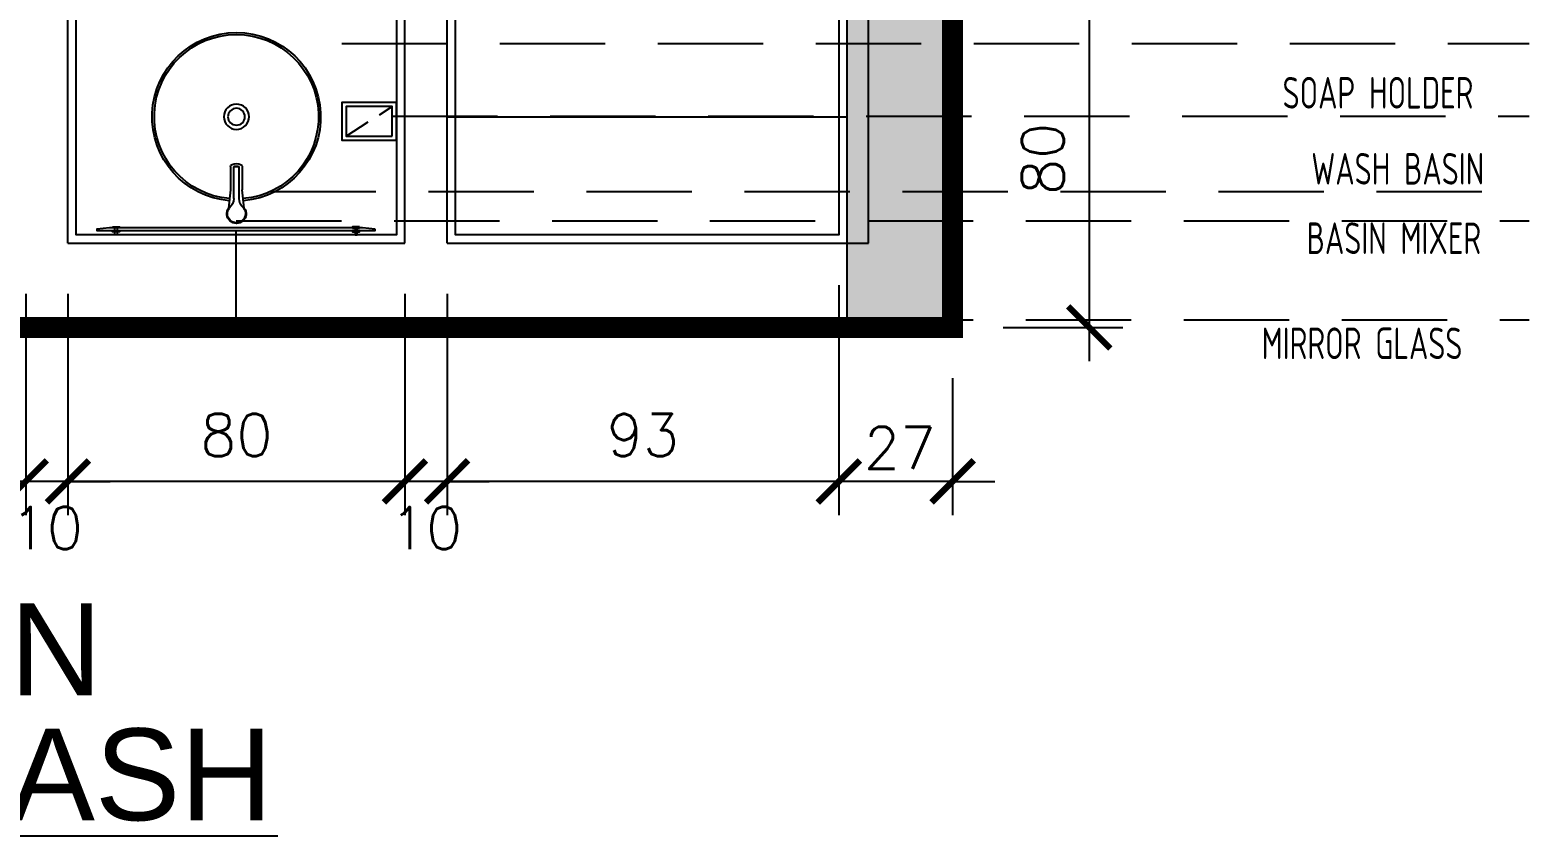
# Model space of a CAD drawing. Header units: centimetres. Extents: x -1797 to 2001, y -8788 to 1856.
# Drawn here: x -759.6 to -403.7, y 1320 to 1511.3 of the extents above; entities that cross this region are included whole.
import ezdxf
from ezdxf.xclip import XClip

# ---------------------------------------------------------------- set-up
doc = ezdxf.new("R2010")
doc.units = ezdxf.units.CM
doc.header["$LTSCALE"] = 100
doc.header["$MEASUREMENT"] = 0
doc.header["$XCLIPFRAME"] = 0
doc.header["$PDMODE"] = 35
for name, pattern in [('[01]-A-P4-PL0 (Grnd Flr 4-Bedrm)$0$[01]-A-P4-PL0 (Grnd Flr 4-Bedrm)$0$HIDDEN', [0.375, 0.25, -0.125]), ('HIDDEN', [0.375, 0.25, -0.125]), ('HIDDEN2', [0.1875, 0.125, -0.0625])]:
    doc.linetypes.add(name, pattern=pattern)
for name, color, linetype in [('A0-01 FLOOR PLANS$0$BATH FIXTURES', 85, 'Continuous'), ('A0-01 FLOOR PLANS$0$CABINET', 4, 'Continuous'), ('A0-01 FLOOR PLANS$0$WALL-01', 7, 'Continuous'), ('A0-01 FLOOR PLANS$0$WINDOW', 1, 'Continuous'), ('BATH FIXTURES', 85, 'Continuous'), ('DIM', 1, 'Continuous'), ('GRID$0$WOODEN DOOR', 1, 'Continuous'), ('HATCH-1', 252, 'Continuous'), ('HIDDEN -03', 8, 'HIDDEN'), ('ID_Flooring_01', 123, 'Continuous'), ('ID_Flooring_02', 127, 'Continuous'), ('TEXT', 3, 'Continuous'), ('Text-1', 3, 'Continuous'), ('WALL-03', 2, 'Continuous'), ('WALL-04', 1, 'Continuous'), ('XREF GF COL$0$COLUMN', 6, 'Continuous'), ('XREF GF COL$0$COLUMN HATCH', 201, 'Continuous')]:
    doc.layers.add(name, color=color, linetype=linetype)
doc.styles.add('22', font='romans.shx')
doc.styles.add('ART', font='arial.ttf')
doc.styles.add('HB25Small', font='ARCHSTYL.SHX', dxfattribs={"width": 0.8, "height": 2.5})
doc.styles.add('ISO', font='isocp2.shx', dxfattribs={"width": 0.8})
doc.dimstyles.new('100', dxfattribs={"dimtxt": 15, "dimasz": 10, "dimexe": 8, "dimexo": 12, "dimgap": 6, "dimtad": 1, "dimdec": 0, "dimzin": 0, "dimdsep": 46, "dimtxsty": '22', "dimblk": 'ARCHTICK', "dimcen": 30, "dimdle": 8, "dimclrd": 1, "dimclre": 1, "dimclrt": 2, "dimadec": 0, "dimazin": 0, "dimtfac": 1, "dimtdec": 0, "dimtmove": 2, "dimatfit": 3, "dimldrblk": 'OBLIQUE', "dimfxl": 100, "dimtolj": 1, "dimtzin": 0, "dimarcsym": 0})
doc.dimstyles.new('DIM DET', dxfattribs={"dimtxt": 0.05, "dimasz": 0.025, "dimexe": 0.025, "dimexo": 0.025, "dimgap": 0.025, "dimtad": 1, "dimzin": 0, "dimdsep": 46, "dimtxsty": 'ISO', "dimblk": 'ARCHTICK', "dimcen": 0.1, "dimdle": 0.025, "dimclrd": 15, "dimclre": 15, "dimclrt": 2, "dimadec": 0, "dimazin": 0, "dimtfac": 1, "dimtmove": 2, "dimatfit": 0, "dimldrblk": 'ARCHTICK', "dimfxl": 0.17, "dimtzin": 1, "dimarcsym": 0})

# ---------------------------------------------------------------- blocks, each defined once
blk = doc.blocks.new('XREF GF COL')
at = {"layer": 'XREF GF COL$0$COLUMN HATCH'}
blk.add_hatch(color=256, dxfattribs=at).paths.add_polyline_path([(-11694.69592813422, 1508.000000000029), (-11719.69592813422, 1508.000000000029), (-11719.69592813422, 1428.000000000029), (-11694.69592813422, 1428.000000000029)])
at = {"layer": 'XREF GF COL$0$COLUMN'}
blk.add_lwpolyline([(-11719.69592813422, 1508.000000000029), (-11694.69592813422, 1508.000000000029), (-11694.69592813422, 1428.000000000029), (-11719.69592813422, 1428.000000000029)], close=True, dxfattribs=at)
blk = doc.blocks.new('GRID')
at = {"layer": 'GRID$0$WOODEN DOOR'}
blk.add_line((-1392.088636083063, 1428.00000000003), (-1430.061767679699, 1428.00000000003), dxfattribs=at)
blk = doc.blocks.new('A0-01 FLOOR PLANS$0$Bath_WashBasin_D-40_01')
for p, q in [((-1.400000000001455, -7.95743741578076), (-1.875695655495292, -3.631076935400415)), ((-0.6500000000014552, -5.899999999999409), (-0.6500000000014552, -13.37462112513072)), ((0.6500000000014552, -5.899999999999409), (0.6499999999996362, -13.37462112513163)), ((1.875695747105055, -3.631076806308556), (1.399999999997817, -7.95743741577985)), ((-1.400000000001455, -13.50000000001114), (-1.400000000001455, -7.95743741578076)), ((1.400000000001455, -13.50000000001137), (1.399999999997817, -7.95743741577985)), ((0.6499999999996362, -13.37462112513163), (-0.6500000000014552, -13.37462112513072))]:
    blk.add_line(p, q)
for radius in [3, 2]:
    blk.add_circle((0, -25.29999999999995), radius)
for centre, radius, start, end in [((0, -2.299999999999955), 2.3, 324.638799914415, 215.3612040288909), ((-1.582957338541746e-07, -2.299999999999955), 2.15, 320.9724882482038, 219.0275117517658), ((0, -25.29999999999995), 20, 94.83111626822225, 85.1688835999918), ((0, -25.29999999999995), 19.5, 94.79409498001834, 85.20590491068913), ((-3.610917456431707, -5.890088038634531), 2.960934047014879, 359.8081974793789, 49.04726669728846), ((3.61091713984024, -5.890088038634531), 2.960934047014879, 130.9527333027286, 180.1918025206211), ((0, -12.54999999999995), 1.05, 231.7533801217575, 308.2466198783646)]:
    blk.add_arc(centre, radius, start, end)
blk.add_ellipse((-2.257191226817667e-06, -13.50000000004525), major_axis=(-1.399997742810228, 4.547473508864641e-11), ratio=0.5000008061070239, start_param=6.283185307179586, end_param=9.42477796076938)
blk = doc.blocks.new('A0-01 FLOOR PLANS')
at = {"layer": 'A0-01 FLOOR PLANS$0$CABINET', "linetype": 'Continuous'}
blk.add_line((-1504.999999999992, 1478.000000000005), (-1409.999999999992, 1478.000000000029), dxfattribs=at)
at = {"layer": 'A0-01 FLOOR PLANS$0$WALL-01'}
for p, q in [((-1595, 1448.000000000005), (-1595.000000000004, 1517.143793320151)), ((-1515, 1448.000000000005), (-1515, 1508.000000000005)), ((-1505, 1448.000000000005), (-1505, 1508.000000000005)), ((-1405, 1448.000000000005), (-1405, 1508.000000000005)), ((-1385, 1428.000000000005), (-1385, 1508.000000000005)), ((-1595, 1448.000000000006), (-1515, 1448.000000000006)), ((-1505, 1448.000000000006), (-1405, 1448.000000000005))]:
    blk.add_line(p, q, dxfattribs=at)
at = {"layer": 'A0-01 FLOOR PLANS$0$BATH FIXTURES', "xscale": -1, "rotation": 180}
blk.add_blockref('A0-01 FLOOR PLANS$0$Bath_WashBasin_D-40_01', (-1555, 1452.700000000006), dxfattribs=at)
at = {"layer": 'A0-01 FLOOR PLANS$0$WALL-01'}
blk.add_blockref('GRID', (0, 0), dxfattribs=at)
at = {"layer": 'A0-01 FLOOR PLANS$0$WINDOW'}
blk.add_blockref('XREF GF COL', (10309.69592813422, 0), dxfattribs=at)
blk = doc.blocks.new('_ARCHTICK')
at = {"color": 0, "linetype": 'ByBlock', "const_width": 0.15}
blk.add_lwpolyline([(-0.5, -0.5), (0.5, 0.5)], dxfattribs=at)
blk = doc.blocks.new('*D32')
at = {"layer": 'Defpoints', "color": 0, "transparency": 16777216}
for p in [(-540.5639506713417, 1520.686828866254), (-540.5639506713417, 1440.686828866254), (-508.1325007512658, 1440.686828866254)]:
    blk.add_point(p, dxfattribs=at)
at = {"layer": 'DIM', "color": 1, "lineweight": -2, "transparency": 16777216}
for p, q in [((-508.1325007512658, 1528.686828866254), (-508.1325007512658, 1432.686828866254)), ((-528.5639506713417, 1520.686828866254), (-500.1325007512658, 1520.686828866254)), ((-528.5639506713417, 1440.686828866254), (-500.1325007512658, 1440.686828866254))]:
    blk.add_line(p, q, dxfattribs=at)
at = {"layer": 'DIM', "color": 1, "lineweight": -2, "transparency": 16777216, "xscale": 10, "yscale": 10, "zscale": 10}
for p, rotation in [((-508.1325007512658, 1520.686828866254), 90), ((-508.1325007512658, 1440.686828866254), 270)]:
    blk.add_blockref('_ARCHTICK', p, dxfattribs=dict(at, rotation=rotation))
at = {"layer": 'DIM', "color": 2, "transparency": 16777216, "insert": (-519.1325007512652, 1480.686828866254), "char_height": 10, "attachment_point": 5, "rotation": 90, "style": '22'}
blk.add_mtext('\\A1;80', dxfattribs=at)
blk = doc.blocks.new('_OBLIQUE')
at = {"color": 0, "linetype": 'ByBlock'}
blk.add_line((-0.5, -0.5), (0.5, 0.5), dxfattribs=at)
blk = doc.blocks.new('*D33')
at = {"layer": 'Defpoints', "color": 0, "transparency": 16777216}
for p in [(-567.5639506713417, 1462.686828866231), (-540.5639506713414, 1440.68682886623), (-567.5639506713417, 1404.150545164126)]:
    blk.add_point(p, dxfattribs=at)
at = {"layer": 'DIM', "color": 1, "lineweight": -2, "transparency": 16777216}
for p, q in [((-567.5639506713417, 1450.686828866231), (-567.5639506713417, 1396.150545164126)), ((-540.5639506713414, 1428.68682886623), (-540.5639506713414, 1396.150545164126)), ((-567.5639506713417, 1404.150545164126), (-577.5639506713417, 1404.150545164126)), ((-540.5639506713414, 1404.150545164126), (-567.5639506713417, 1404.150545164126)), ((-540.5639506713414, 1404.150545164126), (-530.5639506713414, 1404.150545164126))]:
    blk.add_line(p, q, dxfattribs=at)
at = {"layer": 'DIM', "color": 1, "lineweight": -2, "transparency": 16777216, "xscale": 10, "yscale": 10, "zscale": 10}
blk.add_blockref('_ARCHTICK', (-567.5639506713417, 1404.150545164126), dxfattribs=at)
at = {"layer": 'DIM', "color": 1, "lineweight": -2, "transparency": 16777216, "xscale": 10, "yscale": 10, "zscale": 10, "rotation": 180}
blk.add_blockref('_ARCHTICK', (-540.5639506713414, 1404.150545164126), dxfattribs=at)
at = {"layer": 'DIM', "color": 2, "transparency": 16777216, "insert": (-553.0639506713414, 1412.095757312015), "char_height": 10, "attachment_point": 5, "style": '22'}
blk.add_mtext('\\A1;27', dxfattribs=at)
blk = doc.blocks.new('*D34')
at = {"layer": 'Defpoints', "color": 0, "transparency": 16777216}
for p in [(-567.5639506713417, 1462.686828866231), (-660.5639506713412, 1460.68682886623), (-660.5639506713412, 1404.150545164126)]:
    blk.add_point(p, dxfattribs=at)
at = {"layer": 'DIM', "color": 1, "lineweight": -2, "transparency": 16777216}
for p, q in [((-660.5639506713412, 1448.68682886623), (-660.5639506713412, 1396.150545164126)), ((-567.5639506713417, 1450.686828866231), (-567.5639506713417, 1396.150545164126)), ((-559.5639506713417, 1404.150545164126), (-668.5639506713412, 1404.150545164126))]:
    blk.add_line(p, q, dxfattribs=at)
at = {"layer": 'DIM', "color": 1, "lineweight": -2, "transparency": 16777216, "xscale": 10, "yscale": 10, "zscale": 10, "rotation": 180}
blk.add_blockref('_ARCHTICK', (-660.5639506713412, 1404.150545164126), dxfattribs=at)
at = {"layer": 'DIM', "color": 1, "lineweight": -2, "transparency": 16777216, "xscale": 10, "yscale": 10, "zscale": 10}
blk.add_blockref('_ARCHTICK', (-567.5639506713417, 1404.150545164126), dxfattribs=at)
at = {"layer": 'DIM', "color": 2, "transparency": 16777216, "insert": (-614.0639506713414, 1415.150545164126), "char_height": 10, "attachment_point": 5, "style": '22'}
blk.add_mtext('\\A1;93', dxfattribs=at)
blk = doc.blocks.new('*D35')
at = {"layer": 'Defpoints', "color": 0, "transparency": 16777216}
for p in [(-670.5639506713412, 1460.68682886623), (-660.5639506713412, 1460.68682886623), (-670.5639506713412, 1404.150545164126)]:
    blk.add_point(p, dxfattribs=at)
at = {"layer": 'DIM', "color": 1, "lineweight": -2, "transparency": 16777216}
for p, q in [((-670.5639506713412, 1448.68682886623), (-670.5639506713412, 1396.150545164126)), ((-660.5639506713412, 1448.68682886623), (-660.5639506713412, 1396.150545164126)), ((-670.5639506713412, 1404.150545164126), (-680.5639506713412, 1404.150545164126)), ((-660.5639506713412, 1404.150545164126), (-670.5639506713412, 1404.150545164126)), ((-660.5639506713412, 1404.150545164126), (-650.5639506713412, 1404.150545164126))]:
    blk.add_line(p, q, dxfattribs=at)
at = {"layer": 'DIM', "color": 1, "lineweight": -2, "transparency": 16777216, "xscale": 10, "yscale": 10, "zscale": 10}
blk.add_blockref('_ARCHTICK', (-670.5639506713412, 1404.150545164126), dxfattribs=at)
at = {"layer": 'DIM', "color": 1, "lineweight": -2, "transparency": 16777216, "xscale": 10, "yscale": 10, "zscale": 10, "rotation": 180}
blk.add_blockref('_ARCHTICK', (-660.5639506713412, 1404.150545164126), dxfattribs=at)
at = {"layer": 'DIM', "color": 2, "transparency": 16777216, "insert": (-665.5639506713412, 1393.081034061977), "char_height": 10, "attachment_point": 5, "style": '22'}
blk.add_mtext('\\A1;10', dxfattribs=at)
blk = doc.blocks.new('*D36')
at = {"layer": 'Defpoints', "color": 0, "transparency": 16777216}
for p in [(-750.5639506713412, 1460.68682886623), (-670.5639506713412, 1460.68682886623), (-750.5639506713412, 1404.150545164126)]:
    blk.add_point(p, dxfattribs=at)
at = {"layer": 'DIM', "color": 1, "lineweight": -2, "transparency": 16777216}
for p, q in [((-750.5639506713412, 1448.68682886623), (-750.5639506713412, 1396.150545164126)), ((-670.5639506713412, 1448.68682886623), (-670.5639506713412, 1396.150545164126)), ((-662.5639506713412, 1404.150545164126), (-758.5639506713412, 1404.150545164126))]:
    blk.add_line(p, q, dxfattribs=at)
at = {"layer": 'DIM', "color": 1, "lineweight": -2, "transparency": 16777216, "xscale": 10, "yscale": 10, "zscale": 10, "rotation": 180}
blk.add_blockref('_ARCHTICK', (-750.5639506713412, 1404.150545164126), dxfattribs=at)
at = {"layer": 'DIM', "color": 1, "lineweight": -2, "transparency": 16777216, "xscale": 10, "yscale": 10, "zscale": 10}
blk.add_blockref('_ARCHTICK', (-670.5639506713412, 1404.150545164126), dxfattribs=at)
at = {"layer": 'DIM', "color": 2, "transparency": 16777216, "insert": (-710.5639506713412, 1415.150545164126), "char_height": 10, "attachment_point": 5, "style": '22'}
blk.add_mtext('\\A1;80', dxfattribs=at)
blk = doc.blocks.new('*D37')
at = {"layer": 'Defpoints', "color": 0, "transparency": 16777216}
for p in [(-760.5639506713412, 1460.686828866231), (-750.5639506713412, 1460.68682886623), (-760.5639506713412, 1404.150545164126)]:
    blk.add_point(p, dxfattribs=at)
at = {"layer": 'DIM', "color": 1, "lineweight": -2, "transparency": 16777216}
for p, q in [((-760.5639506713412, 1448.686828866231), (-760.5639506713412, 1396.150545164126)), ((-750.5639506713412, 1448.68682886623), (-750.5639506713412, 1396.150545164126)), ((-760.5639506713412, 1404.150545164126), (-770.5639506713412, 1404.150545164126)), ((-750.5639506713412, 1404.150545164126), (-760.5639506713412, 1404.150545164126)), ((-750.5639506713412, 1404.150545164126), (-740.5639506713412, 1404.150545164126))]:
    blk.add_line(p, q, dxfattribs=at)
at = {"layer": 'DIM', "color": 1, "lineweight": -2, "transparency": 16777216, "xscale": 10, "yscale": 10, "zscale": 10}
blk.add_blockref('_ARCHTICK', (-760.5639506713412, 1404.150545164126), dxfattribs=at)
at = {"layer": 'DIM', "color": 1, "lineweight": -2, "transparency": 16777216, "xscale": 10, "yscale": 10, "zscale": 10, "rotation": 180}
blk.add_blockref('_ARCHTICK', (-750.5639506713412, 1404.150545164126), dxfattribs=at)
at = {"layer": 'DIM', "color": 2, "transparency": 16777216, "insert": (-755.5639506713412, 1393.081034061977), "char_height": 10, "attachment_point": 5, "style": '22'}
blk.add_mtext('\\A1;10', dxfattribs=at)
blk = doc.blocks.new('*D38')
at = {"layer": 'Defpoints', "color": 0, "transparency": 16777216}
for p in [(-910.5639506713412, 1460.68682886623), (-760.5639506713412, 1460.686828866231), (-910.5639506713412, 1404.150545164126)]:
    blk.add_point(p, dxfattribs=at)
at = {"layer": 'DIM', "color": 1, "lineweight": -2, "transparency": 16777216}
for p, q in [((-910.5639506713412, 1448.68682886623), (-910.5639506713412, 1396.150545164126)), ((-760.5639506713412, 1448.686828866231), (-760.5639506713412, 1396.150545164126)), ((-752.5639506713412, 1404.150545164126), (-918.5639506713412, 1404.150545164126))]:
    blk.add_line(p, q, dxfattribs=at)
at = {"layer": 'DIM', "color": 1, "lineweight": -2, "transparency": 16777216, "xscale": 10, "yscale": 10, "zscale": 10, "rotation": 180}
blk.add_blockref('_ARCHTICK', (-910.5639506713412, 1404.150545164126), dxfattribs=at)
at = {"layer": 'DIM', "color": 1, "lineweight": -2, "transparency": 16777216, "xscale": 10, "yscale": 10, "zscale": 10}
blk.add_blockref('_ARCHTICK', (-760.5639506713412, 1404.150545164126), dxfattribs=at)
at = {"layer": 'DIM', "color": 2, "transparency": 16777216, "insert": (-835.5639506713412, 1415.150545164126), "char_height": 10, "attachment_point": 5, "style": '22'}
blk.add_mtext('\\A1;150', dxfattribs=at)
blk = doc.blocks.new('[01]-A-P4-PL0 (Grnd Flr 4-Bedrm)$0$[01]-A-P4-PL0 (Grnd Flr 4-Bedrm)$0$Mirror Screw-flat-5')
at = {"layer": 'WALL-04'}
for points in [[(-2.531824019302633, -11.81000000024248), (-2.548570167536184, -11.81000000024248), (-2.548570167536184, -11.80700000024249), (-2.531824019302633, -11.80700000024249)], [(-2.531824019302633, -11.81899999525998), (-2.548570167536184, -11.81899999525998), (-2.548570167536184, -11.81599999525998), (-2.531824019302633, -11.81599999525998)]]:
    blk.add_lwpolyline(points, close=True, dxfattribs=at)
blk.add_lwpolyline([(-2.542697161694903, -11.80700000024249), (-2.542697161695017, -11.80000000019147), (-2.537697161695007, -11.80000000019147), (-2.537697161694922, -11.80700000024249)], dxfattribs=at)
at = {"layer": 'WALL-04', "linetype": '[01]-A-P4-PL0 (Grnd Flr 4-Bedrm)$0$[01]-A-P4-PL0 (Grnd Flr 4-Bedrm)$0$HIDDEN', "ltscale": 0.01}
blk.add_lwpolyline([(-2.537697161694922, -11.80700000024249), (-2.537697093419411, -11.81899999525998), (-2.542697093419406, -11.81899999525998), (-2.542697161694903, -11.80700000024249)], dxfattribs=at)
blk = doc.blocks.new('[01]-A-P4-PL0 (Grnd Flr 4-Bedrm)$0$[01]-A-P4-PL0 (Grnd Flr 4-Bedrm)$0$Mirror Screw-flat-6')
at = {"layer": 'WALL-04'}
for points in [[(2.531824019302626, -11.81000000024249), (2.548570167536177, -11.81000000024249), (2.548570167536177, -11.80700000024249), (2.531824019302626, -11.80700000024249)], [(2.531824019302626, -11.81899999525998), (2.548570167536177, -11.81899999525998), (2.548570167536177, -11.81599999525998), (2.531824019302626, -11.81599999525998)]]:
    blk.add_lwpolyline(points, close=True, dxfattribs=at)
at = {"layer": 'WALL-04', "linetype": '[01]-A-P4-PL0 (Grnd Flr 4-Bedrm)$0$[01]-A-P4-PL0 (Grnd Flr 4-Bedrm)$0$HIDDEN', "ltscale": 0.01}
blk.add_lwpolyline([(2.537697161694929, -11.80700000024249), (2.537697093419418, -11.81899999525998), (2.542697093419413, -11.81899999525998), (2.542697161694925, -11.80700000024249)], dxfattribs=at)
at = {"layer": 'WALL-04'}
blk.add_lwpolyline([(2.542697161694925, -11.80700000024249), (2.54269716169501, -11.80000000019148), (2.537697161695014, -11.80000000019148), (2.537697161694929, -11.80700000024249)], dxfattribs=at)

msp = doc.modelspace()

# ---------------------------------------------------------------- linework, layer by layer
at = {"layer": 'BATH FIXTURES', "linetype": 'ByBlock'}
for points in [[(-672.5677514453344, 1485.091726629693), (-672.5639506713412, 1494.091725776602), (-685.5223696217797, 1494.09719822805), (-685.5261703841313, 1485.097199034576)], [(-672.5677514453344, 1485.09172662981), (-672.5639506713412, 1494.091725776718), (-685.5223696217797, 1494.097198228167), (-685.5261703841313, 1485.097199034692)], [(-673.567329044912, 1486.092148775865), (-673.5643728873617, 1493.092148153741), (-684.5227920105606, 1493.096776035313), (-684.5257481681108, 1486.096776657436)], [(-673.567329044912, 1486.092148775981), (-673.5643728873617, 1493.092148153858), (-684.5227920105606, 1493.096776035429), (-684.5257481681108, 1486.096776657553)]]:
    msp.add_lwpolyline(points, close=True, dxfattribs=at)
at = {"layer": 'HATCH-1', "linetype": 'HIDDEN2', "ltscale": 0.5}
msp.add_line((-684.5257481681108, 1486.096776657553), (-673.5643728873617, 1493.092148153858), dxfattribs=at)
at = {"layer": 'HIDDEN -03'}
msp.add_line((-710.6530163467087, 1442.466207554511), (-710.6582543427417, 1463.686828720946), dxfattribs=at)
at = {"layer": 'HIDDEN -03', "color": 6, "linetype": 'HIDDEN', "const_width": 5}
msp.add_lwpolyline([(-540.5639506713414, 1660.686828866231), (-935.5639506713417, 1660.686828866231), (-935.5639506713417, 1440.68682886623), (-540.5639506713414, 1440.68682886623)], close=True, dxfattribs=at)
at = {"layer": 'ID_Flooring_01'}
msp.add_lwpolyline([(-565.563950671341, 1520.686828866253), (-567.563950671341, 1520.686828866253), (-567.5639506713417, 1462.686828866231), (-658.5639506713412, 1462.68682886623), (-658.5639506713408, 1522.68682886623), (-672.5639506713414, 1522.686828866231), (-672.5639506713412, 1462.686828866231), (-748.5639506713414, 1462.686828866231), (-748.5639506713478, 1524.830622186375)], dxfattribs=at)
at = {"layer": 'WALL-03'}
msp.add_line((-700.7021580255391, 1320.008944450749, 0.0001064268985570246), (-936.8116718551046, 1320.008944450751, 0.0001064268985570246), dxfattribs=at)
at = {"layer": 'WALL-04', "linetype": 'ByBlock'}
msp.add_lwpolyline([(-677.6582543643949, 1463.986828956385), (-680.6582543439058, 1464.286829191823), (-740.6582543415775, 1464.286828213934), (-743.6582543443715, 1463.986828490723), (-743.6582543443715, 1463.686828720946), (-677.6582543411118, 1463.686828720946)], close=True, dxfattribs=at)

# ---------------------------------------------------------------- block references
at = {"xscale": 100, "yscale": 100, "zscale": 100, "rotation": 180}
for name, p in [('[01]-A-P4-PL0 (Grnd Flr 4-Bedrm)$0$[01]-A-P4-PL0 (Grnd Flr 4-Bedrm)$0$Mirror Screw-flat-5', (-993.1779636907218, 282.6868287153579)), ('[01]-A-P4-PL0 (Grnd Flr 4-Bedrm)$0$[01]-A-P4-PL0 (Grnd Flr 4-Bedrm)$0$Mirror Screw-flat-6', (-428.1385450064031, 282.6868287153579))]:
    msp.add_blockref(name, p, dxfattribs=at)
at = {"layer": 'ID_Flooring_02'}
ref = msp.add_blockref('A0-01 FLOOR PLANS', (844.4360493286586, 12.68682886622446), dxfattribs=at)
XClip(ref).set_block_clipping_path([(-1780, 1428.000000000006), (-1385, 1648.000000000006)])

# ---------------------------------------------------------------- texts
at = {"layer": 'TEXT', "style": 'ART'}
for s, p in [('DETAIL PLAN ', (-936.6961673213996, 1353.419818060594, 9.083782101099637e-05)), ('TOILET & WASH', (-936.6961673213996, 1323.755116398355, 9.083782101099637e-05))]:
    msp.add_text(s, height=21.76213642177435, dxfattribs=at).set_placement(p)
at = {"layer": 'Text-1', "color": 3, "style": 'HB25Small', "width": 0.8}
for s, p in [('SOAP HOLDER', (-462.2434638670527, 1492.622375639025)), ('WASH BASIN ', (-455.4262799730523, 1474.585232026984)), ('BASIN MIXER', (-456.5496485327619, 1458.107487079683)), ('MIRROR GLASS', (-467.2166799252452, 1433.169437879689))]:
    msp.add_text(s, height=7.5, dxfattribs=at).set_placement(p)

# ---------------------------------------------------------------- dimensions: what is measured, and where the dimension line sits
at = {"layer": 'DIM'}
dim = msp.add_linear_dim(base=(-508.1325007512658, 1440.686828866254), p1=(-540.5639506713414, 1520.686828866254), p2=(-540.5639506713414, 1440.686828866254), angle=90, dimstyle='100', override={"dimtxt": 10}, dxfattribs=at)
dim.commit()
dim.dimension.update_dxf_attribs({"geometry": '*D32', "text_midpoint": (-519.1325007512652, 1480.686828866254)})
for base, p1, p2, picture, middle in [((-660.5639506713412, 1404.150545164126), (-567.5639506713417, 1462.686828866231), (-660.5639506713412, 1460.68682886623), '*D34', (-614.0639506713414, 1415.150545164126)), ((-910.5639506713412, 1404.150545164126), (-760.5639506713412, 1460.686828866231), (-910.5639506713412, 1460.68682886623), '*D38', (-835.5639506713412, 1415.150545164126)), ((-750.5639506713412, 1404.150545164126), (-670.5639506713412, 1460.68682886623), (-750.5639506713412, 1460.68682886623), '*D36', (-710.5639506713412, 1415.150545164126))]:
    dim = msp.add_linear_dim(base=base, p1=p1, p2=p2, dimstyle='100', override={"dimtxt": 10}, dxfattribs=at)
    dim.commit()
    dim.dimension.update_dxf_attribs({"geometry": picture, "text_midpoint": middle})
for base, p1, p2, picture, middle in [((-567.5639506713417, 1404.150545164126), (-540.5639506713414, 1440.68682886623), (-567.5639506713417, 1462.686828866231), '*D33', (-553.0639506713414, 1412.095757312015)), ((-760.5639506713412, 1404.150545164126), (-750.5639506713412, 1460.68682886623), (-760.5639506713412, 1460.686828866231), '*D37', (-755.5639506713412, 1393.081034061977)), ((-670.5639506713412, 1404.150545164126), (-660.5639506713412, 1460.68682886623), (-670.5639506713412, 1460.68682886623), '*D35', (-665.5639506713412, 1393.081034061977))]:
    dim = msp.add_linear_dim(base=base, p1=p1, p2=p2, dimstyle='100', override={"dimtxt": 10}, dxfattribs=at)
    dim.commit()
    dim.dimension.update_dxf_attribs({"geometry": picture, "text_midpoint": middle, "dimtype": 160})

# ---------------------------------------------------------------- leaders
at = {"layer": 'HIDDEN -03'}
for points in [[(-685.5359232375031, 1508.0893319431), (-403.7466924830285, 1508.082988259547)], [(-673.5653859945724, 1490.839293726133), (-403.7466924830285, 1490.83295004258)], [(-702.470493556465, 1472.945747954131), (-403.7466924830285, 1472.939526459559)], [(-710.6530163467087, 1465.973078598037), (-403.7466924830285, 1465.966857103465)], [(-710.6530163467087, 1442.466207554511), (-403.7466924830285, 1442.459986059939)]]:
    msp.add_leader(points, dimstyle='DIM DET', override={"dimasz": 0.04, "dimtad": 0, "dimclrd": 251, "dimldrblk": 'Dot', "dimfxl": 0.1}, dxfattribs=at)

doc.saveas('drawing.dxf')
